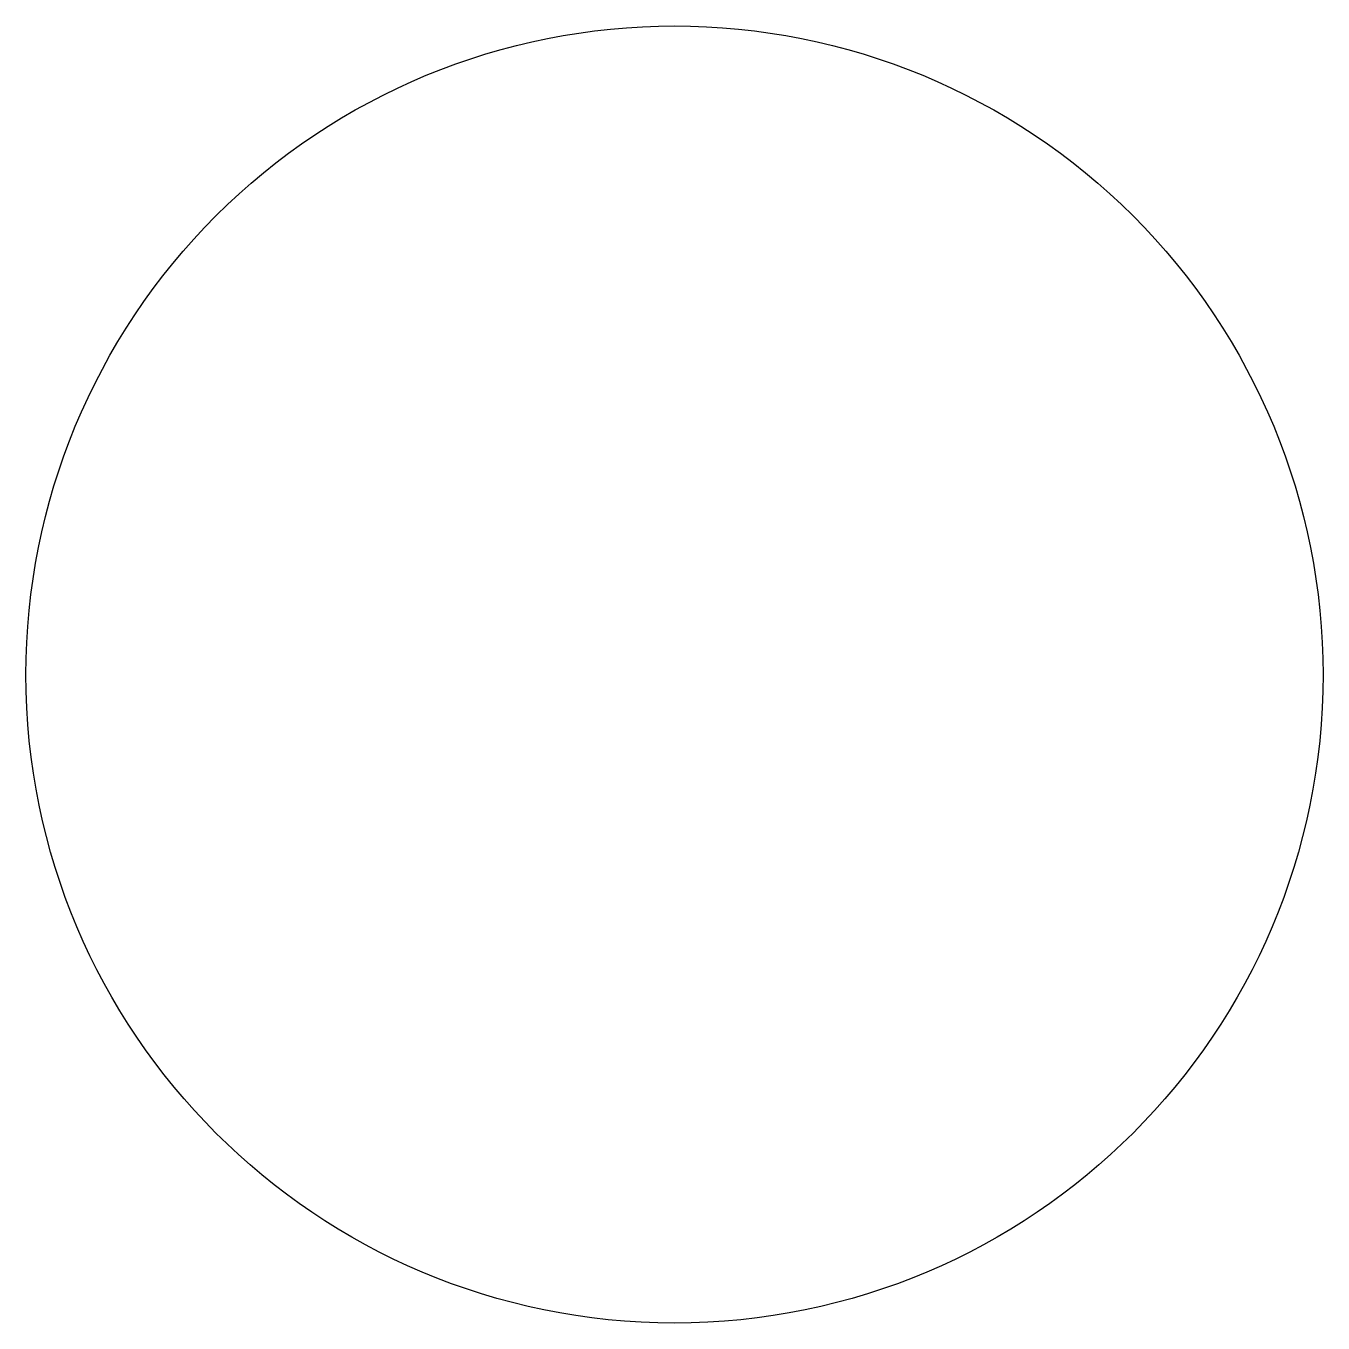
# Model space of a CAD drawing. Extents: x 0 to 430, y 0 to 430.
import ezdxf

# ---------------------------------------------------------------- set-up
doc = ezdxf.new("R2010")
doc.units = 0
doc.layers.add('Calque_1', color=7, linetype='CONTINUOUS')

msp = doc.modelspace()

# ---------------------------------------------------------------- linework, layer by layer
at = {"layer": 'Calque_1', "color": 7}
msp.add_lwpolyline([(429.86026, 214.999976)], close=True, dxfattribs=at)
for points in [[(63.070858, 366.929132), (103.364974, 407.22325), (158.015524, 429.86025), (215.00001, 429.86025)], [(215.00001, 429.86025), (271.984495, 429.860247), (326.635042, 407.223246), (366.929155, 366.929128)], [(0.13975, 214.999976), (0.139746, 271.984463), (22.776743, 326.635014), (63.070858, 366.929132)], [(366.929155, 366.929128), (407.223269, 326.635011), (429.860264, 271.984461), (429.86026, 214.999976)], [(215.00001, 0.13974), (96.335974, 0.13974), (0.139763, 96.33594), (0.13975, 214.999976)], [(429.86026, 214.999976), (429.860247, 96.335944), (333.664042, 0.139746), (215.00001, 0.13974)]]:
    msp.add_open_spline(points, degree=3, dxfattribs=at)

doc.saveas('drawing.dxf')
